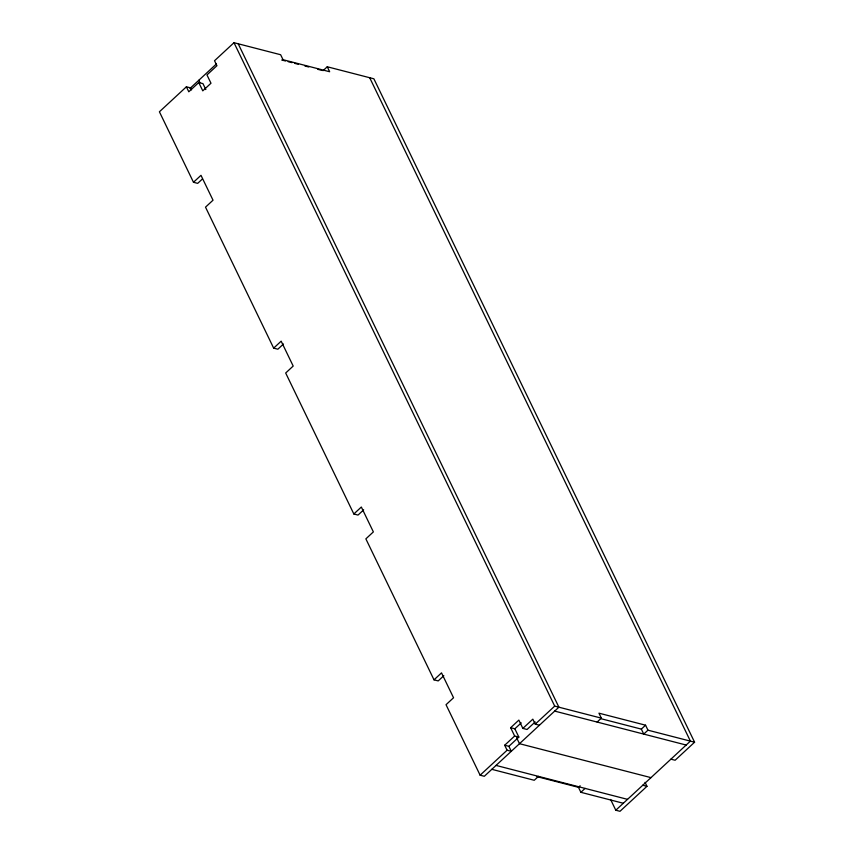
<?xml version="1.0" encoding="UTF-8"?>
<svg xmlns="http://www.w3.org/2000/svg" width="854" height="854" viewBox="0 0 854 854"><rect width="100%" height="100%" fill="white"/><g stroke="black" fill="none" stroke-linecap="round" stroke-linejoin="round"><path stroke-width="1.28" d="M191.542 89.883L190.581 87.887L186.385 86.809L159.41 111.789L193.484 182.276L197.68 183.364L202.377 179.02M323.036 70.679L327.263 66.772L329.665 71.747L283.037 59.705L280.635 54.731L234.007 42.7L214.535 60.73L216.937 65.705L206.967 74.938L210.981 83.233L202.772 90.844L198.758 82.55L188.787 91.784L186.385 86.809M189.994 88.432L216.382 63.986M193.484 182.276L200.989 175.326L213.02 200.199L205.515 207.159L273.664 348.133L277.86 349.211L283.485 344.002M273.664 348.133L281.169 341.173L293.189 366.056L285.684 373.006L353.834 513.98L358.029 515.069L363.665 509.849M353.834 513.98L361.338 507.03L373.369 531.903L365.864 538.863L434.013 679.837L438.209 680.916L443.834 675.706M434.013 679.837L441.518 672.877L453.549 697.761L446.034 704.71L480.119 775.197L484.314 776.286L558.9 707.187L238.202 43.778M514.652 736.009L504.682 745.243L508.877 746.321L518.848 737.087L514.652 736.009L510.649 727.715L518.858 720.103L522.861 728.398L527.057 729.487L535.212 721.929M510.649 727.715L514.845 728.793L521.228 722.879M522.861 728.398L532.832 719.164L535.234 724.139L539.429 725.227M480.119 775.197L507.095 750.218L511.29 751.296L508.877 746.321M535.234 724.139L554.705 706.109L601.333 718.139L597.117 722.057M538.468 776.371L534.252 780.278L491.819 769.326M536.888 776.606L578.468 787.335L580.154 785.776M601.013 718.705L641.333 729.113L645.56 725.195L647.962 730.181L694.59 742.211L675.119 760.241L670.924 759.163M578.468 787.335L580.88 792.309L585.097 788.402M647.962 730.181L643.745 734.088L641.333 729.113M610.599 799.461L615.798 810.222L690.395 741.123L369.686 77.714M645.048 782.339L646.969 786.31L619.993 811.3L615.798 810.222M327.263 66.772L373.881 78.803L694.59 742.211M281.671 60.004L285.546 60.997M288.118 61.669L291.983 62.662M294.566 63.335L298.43 64.328M304.878 65.993L308.742 66.986M317.773 69.323L321.638 70.316M198.758 82.55L202.953 83.628L205.825 89.553M645.56 725.195L598.932 713.165L601.333 718.139M554.684 711.104L686.168 745.04M650.983 777.631L519.499 743.695L516.595 737.685M642.774 785.232L646.969 786.31M496.035 765.419L627.53 799.355M580.88 792.309L623.303 803.262M234.007 42.7L554.705 706.109M514.845 728.793L518.848 737.087M198.79 80.287L199.953 82.689M504.682 745.243L507.095 750.218"/></g></svg>
